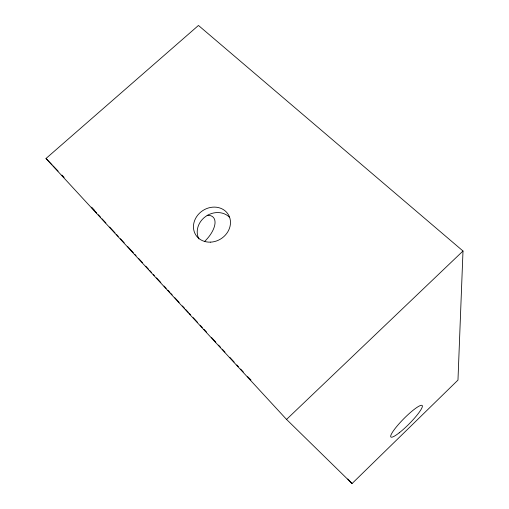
<?xml version="1.0" encoding="UTF-8"?>
<svg xmlns="http://www.w3.org/2000/svg" width="509" height="509" viewBox="0 0 509 509"><rect width="100%" height="100%" fill="white"/><g stroke="black" fill="none" stroke-linecap="round" stroke-linejoin="round"><path stroke-width="0.76" d="M462.999 251.013L457.973 380.089L352.043 483.55L286.548 419.422L46.001 158.484L198.465 25.45L462.999 251.013L286.548 419.422M247.609 376.641L250.956 379.994M91.919 207.691L94.674 210.554M46.001 158.484L52.052 164.789M53.146 165.934L58.096 171.088M61.945 175.096L64.147 177.393M347.812 478.982L352.043 483.55M91.315 207.163L96.71 213.01M98.326 214.76L100.477 217.101M102.099 218.851L105.866 222.942M109.639 227.033L115.028 232.88M116.65 234.63L118.266 236.386M120.423 238.721L124.19 242.812M127.428 246.318L133.352 252.75M134.974 254.5L136.049 255.671M138.741 258.591L142.514 262.682M145.752 266.188L148.443 269.115M149.525 270.279L151.676 272.62M153.298 274.37L154.373 275.541M156.53 277.876L160.838 282.552M164.076 286.058L166.227 288.399M167.849 290.149L170 292.49M171.081 293.655L172.157 294.826M174.854 297.746L179.162 302.422M182.4 305.928L184.551 308.269M185.632 309.434L188.324 312.354M189.405 313.525L190.481 314.696M193.178 317.616L197.486 322.292M200.183 325.213L202.34 327.554M203.956 329.304L206.648 332.224M211.502 337.486L215.81 342.163M218.507 345.083L220.664 347.418M222.28 349.174L224.972 352.094M229.826 357.356L234.134 362.033M236.831 364.953L238.447 366.709M240.604 369.044L243.296 371.964M207.163 215.32A22.822 11.338 -44.2 0 1 204.701 241.368M198.885 238.925A18.916 16.593 -32.9 0 1 205.591 216.522A18.916 16.593 -32.9 0 1 229.298 217.069M210.586 242.144A19.202 16.784 -32.9 0 0 228.656 215.161A19.202 16.784 -32.9 0 0 196.665 216.605A19.202 16.784 -32.9 0 0 210.586 242.144M399.209 432.822A22.211 3.716 -45.2 0 0 422.368 405.934A22.211 3.716 -45.2 0 0 397.962 425.021A22.211 3.716 -45.2 0 0 399.209 432.822"/></g></svg>
